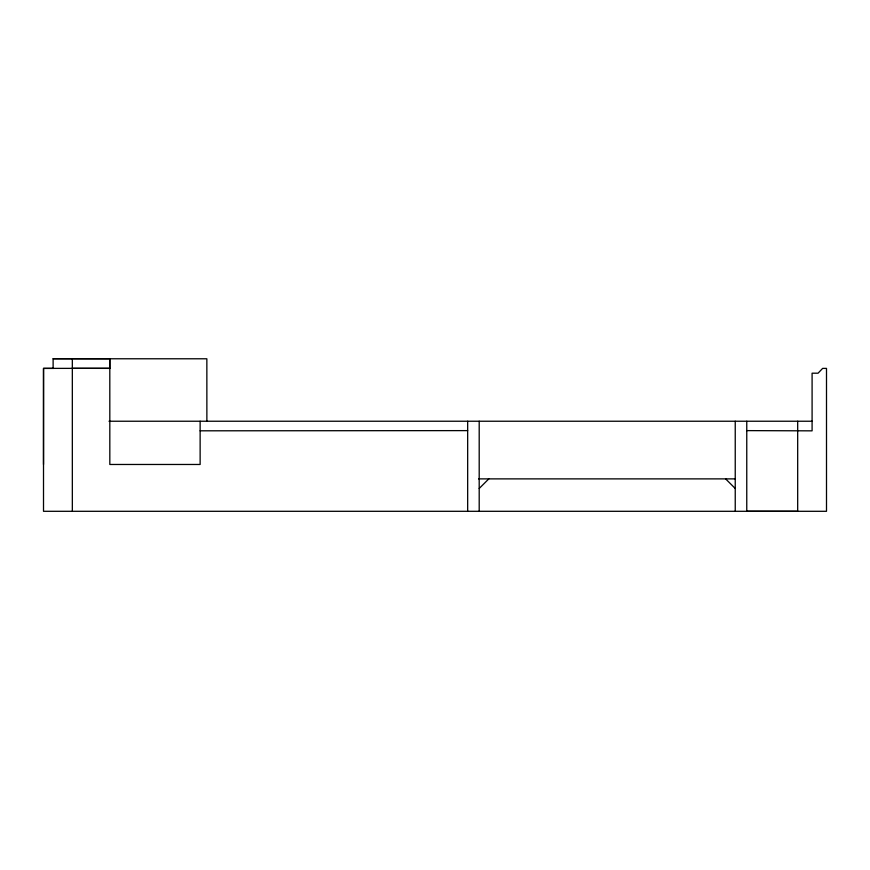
<?xml version="1.0" encoding="UTF-8"?>
<svg xmlns="http://www.w3.org/2000/svg" width="870" height="870" viewBox="0 0 870 870"><rect width="100%" height="100%" fill="white"/><g stroke="black" fill="none" stroke-linecap="round" stroke-linejoin="round"><path stroke-width="1.3" d="M43.511 464.46L43.543 368.391L109.816 368.325L109.805 358.744L53.114 358.69L53.124 368.401M72.34 511.299L72.33 358.69M109.805 368.38L72.319 368.325M479.196 488.483L488.809 478.881M53.124 358.766L206.853 358.788L206.875 421.232M53.799 368.391L43.511 368.401L43.511 511.299L826.5 511.299L826.5 368.391L822.639 368.391L818.061 373.197L812.091 373.197L812.091 430.846L746.764 430.617M108.989 421.232L812.091 421.232M200.133 430.813L467.668 430.617M478.587 478.881L735.4 478.881M725.623 478.881L735.237 488.483M109.805 358.744L109.827 464.471L200.133 464.471L200.133 421.232M797.681 421.232L797.681 511.299L746.764 511.245L746.764 421.232M735.237 421.232L735.237 511.245M479.196 421.232L479.196 511.245M467.668 421.232L467.668 511.245"/></g></svg>
